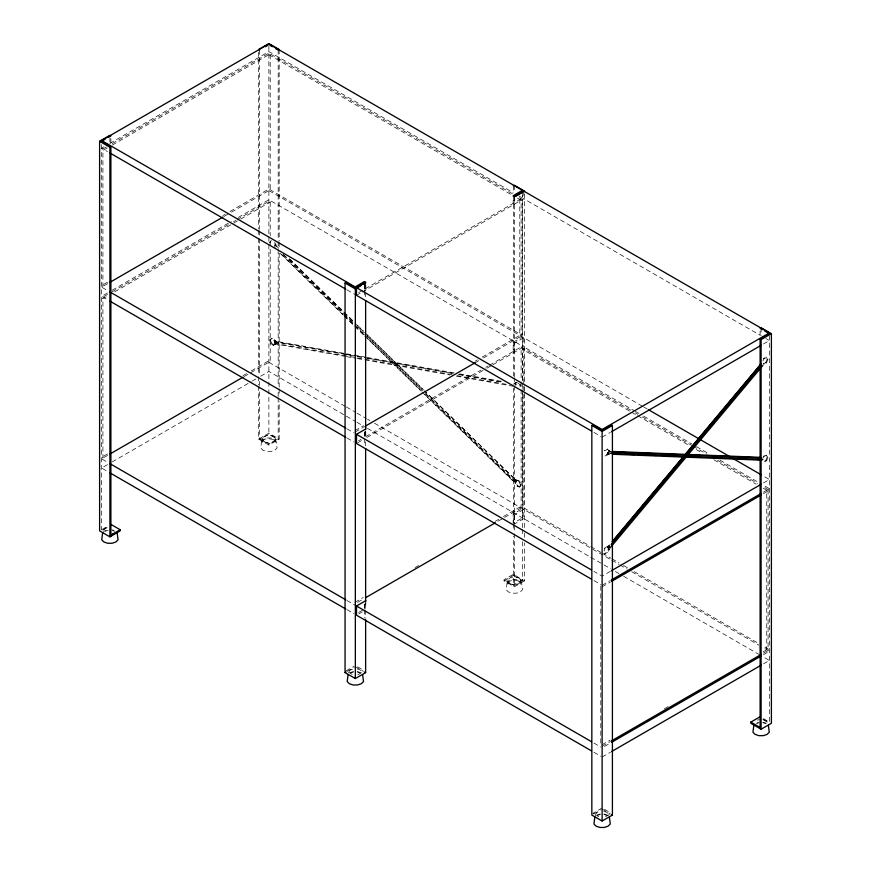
<?xml version="1.0" encoding="UTF-8"?>
<svg xmlns="http://www.w3.org/2000/svg" width="871" height="871" viewBox="0 0 871 871"><rect width="100%" height="100%" fill="white"/><g stroke="black" fill="none" stroke-linecap="round" stroke-linejoin="round"><path stroke-width="0.65" stroke-dasharray="4.36 3.27" d="M274.975 248.017L275.073 244.544L273.233 241.528M607.512 547.064L609.079 549.536L606.847 546.683L608.731 545.769L609.722 546.346L605.018 548.741L604.354 548.36L606.847 546.683L610.625 547.271L607.523 552.693L604.877 554.119L604.213 553.738L606.858 552.312C609.308 549.764 607.337 545.736 610.473 543.689M276.749 343.49L276.967 342.096L272.155 338.264L269.76 339.962L270.631 343.348L273.233 345.428L276.749 343.49L275.073 344.535L273.984 340.3L271.491 338.645M516.318 384.884L515.218 384.427L515.774 382.761L517.614 381.868M271.295 240.233L269.76 243.009L270.631 240.614L272.362 241.223M274.539 246.036L275.737 244.152L273.897 241.147M275.203 245.655L275.737 244.152L276.967 246.863L275.737 244.152M422.021 391.983L515.109 483.144L515.774 482.752L516.851 479.758L514.99 479.17L424.558 390.807M516.851 479.758L515.109 483.144L516.96 486.149L519.552 487.074L521.087 484.287L519.345 480.977L515.207 479.66L424.776 391.297M519.552 487.074L521.087 484.287M608.731 453.562L606.847 454.433L608.404 450.155L610.538 451.907L608.404 450.155L608.731 453.562L609.722 454.139L604.365 455.642L605.029 456.023L610.625 453.312L609.069 450.547L606.847 448.805L604.202 450.438L604.866 450.819L607.512 449.186L606.847 448.805M607.512 454.814L609.069 450.547M765.99 460.334L767.242 456.916L765.838 455.13L763.344 456.328L766.502 455.511L767.906 457.297L766.654 460.715L764.009 462.349L763.344 461.968L765.99 460.334L766.654 460.715M604.082 551.016L605.018 548.741M765.849 362.401L767.242 358.994L765.99 357.023L763.344 358.46L763.998 358.841L766.654 357.404L767.906 359.385L766.513 362.782L764.019 364.47L763.355 364.078L765.849 362.401L766.513 362.782M762.963 360.942L763.998 358.841M608.415 549.144L609.537 547.053L608.633 546.128L606.847 546.683M607.631 547.913L610.375 544.048M516.307 481.26L514.99 479.17L513.433 481.304L515.654 481.641L423.567 391.384M606.847 454.433L609.548 451.33M762.8 457.972L764.009 456.72M102.636 532.834L104.585 530.885L107.95 529.764M262.53 441.183L264.229 439.485L267.179 438.505L273.527 439.485L275.225 441.183M507.989 582.895L509.687 581.197L512.638 580.217L516.035 580.217L518.985 581.197L520.684 582.895M269.76 339.962L272.155 338.264M345.352 356.435L275.748 344.067L275.073 344.535L275.192 341.857L273.984 340.3L274.648 339.919L276.967 342.096L345.232 354.225M513.444 384.187L515.774 382.761L516.862 387.007M103.954 146.818L101.591 148.179L107.471 151.565M109.844 143.421L268.878 51.596L513.073 192.578M106.306 146.992L101.591 149.714L102.92 150.476L107.634 147.754M112.196 143.595L268.878 53.131L513.073 194.113M112.348 145.032L270.206 53.893L270.206 189.791L231.185 212.317M107.481 282.204L101.591 285.601L102.92 286.363L102.92 150.476M222.932 215.551L225.295 214.19M230.009 211.468L268.878 189.018L522.458 335.422L522.458 199.535L517.766 196.824M107.634 283.652L101.591 287.136L107.471 290.522M224.108 216.4L230.042 212.981M107.481 292.928L101.591 296.336L107.471 299.722M112.196 290.206L231.185 221.517M238.251 217.434L268.878 199.753L522.458 346.157L522.458 336.957L268.878 190.553M107.481 294.463L101.591 297.86L102.92 298.633L107.634 295.911M112.196 291.741L228.823 224.413M233.537 221.691L235.899 220.33M237.075 219.644L268.878 201.288L270.206 202.05L270.206 235.834M114.7 291.829L239.579 219.732M240.755 219.056L270.206 202.05M270.631 343.348L271.295 342.967L273.897 345.047L273.233 345.428M358.667 292.569L522.458 198L522.458 195.452M356.359 295.432L361.149 292.667M362.238 292.035L523.787 198.773L760.002 335.15M107.481 453.9L101.591 457.308L102.92 458.07L102.92 298.633M242.965 375.684L246.493 373.648M251.207 370.926L268.878 360.725L270.206 361.487L270.206 247.995M107.634 455.348L101.591 458.832L107.471 462.229M244.141 376.533L270.206 361.487M107.481 464.635L101.591 468.032L107.471 471.418M112.196 461.913L251.207 381.65M252.383 380.975L255.922 378.939M260.636 376.218L268.878 371.449L345.188 415.511M101.896 529.568L107.612 526.269M258.589 386.158L258.589 439.104L268.878 433.159L279.166 439.104L279.166 401.085M102.756 530.221L107.405 527.532M278.176 397.775L278.176 439.67L268.878 434.313L259.591 439.67L259.591 386.909M259.591 438.527L268.878 443.894L278.176 438.527M258.589 439.104L268.878 445.037L279.166 439.104M355.03 430.557L363.261 425.799M475.076 361.247L477.439 359.886M482.142 357.164L519.802 335.422L519.802 199.535M355.172 432.005L363.414 427.247M475.228 362.695L478.767 360.659M483.47 357.937L522.458 335.422M642.482 406.256L523.787 337.719L514.5 343.087L514.5 352.287L513.171 351.525L513.171 342.325L522.458 336.957M358.558 440.78L360.986 439.387M365.635 436.698L481.075 370.044M485.789 367.322L488.152 365.962M489.328 365.287L522.458 346.157M357.665 442.827L362.314 440.149M366.952 437.471L485.942 368.771M487.118 368.095L491.832 365.374M493.008 364.688L523.787 346.919L634.262 410.698M630.669 410.165L523.787 348.454L522.458 349.217L630.506 411.602M515.654 385.265L515.109 383.142L515.774 382.761M513.433 481.304L515.207 479.66L515.774 482.752L517.614 485.768L520.216 486.682M513.999 479.747L519.345 480.977M516.96 486.149L517.614 485.768M602.122 437.155L610.364 432.397M763.519 343.969L769.409 340.572L765.881 338.536M355.03 602.264L363.272 597.495M415.108 567.576L418.646 565.529M495.218 521.326L498.745 519.279M503.46 516.557L521.13 506.356L522.458 507.129L496.546 522.088M357.535 602.351L363.425 598.943M522.458 389.762L522.458 517.853L513.171 523.221L513.171 514.021L523.787 507.891L589.558 545.867M513.171 514.021L514.5 514.794L523.787 509.426L523.787 518.626L589.602 556.623M358.667 612.422L363.305 609.744M358.83 613.859L362.314 611.856M523.787 518.626L514.5 523.994L514.5 514.794M346.059 670.877L354.192 666.184M524.625 580.815L514.336 586.749L504.048 580.815L504.048 579.661L513.335 574.294L524.625 580.815L524.625 542.796M347.213 671.356L354.203 667.317M504.048 580.815L514.336 574.871M357.676 674.905L362.314 672.216M522.633 579.661L513.335 585.029L504.048 579.661M522.633 541.631L522.633 580.815L513.335 586.172L513.335 536.133M610.364 571.343L602.122 576.112L593.891 571.365M763.519 482.926L769.409 479.529L763.529 476.132M602.122 585.312L610.364 580.543M763.366 492.213L769.409 488.729L763.529 485.332M602.122 586.836L610.364 582.078M763.519 493.661L769.409 490.264L763.377 486.78M601.97 744.836L610.212 740.078M664.355 708.82L669.059 706.098M763.214 651.737L768.08 648.928L768.08 489.491M602.122 746.273L610.364 741.515M763.519 653.098L769.409 649.701L763.377 646.217M604.474 746.447L610.364 743.05M763.519 654.633L769.409 651.225L763.225 647.665M602.122 757.008L610.364 752.25M763.519 663.833L769.409 660.425L763.529 657.039M602.122 807.983L592.824 813.351L598.638 816.704M593.989 813.83L600.979 809.79M605.606 816.704L610.255 814.015M515.109 383.142L516.949 382.249M608.296 548.295L610.625 547.271M105.249 531.277L108.189 530.287M350.044 672.597L353.408 671.476M350.697 672.989L353.648 671.998M756.921 722.908L759.164 722.157M756.464 723.67L758.423 723.017M596.809 815.071L600.173 813.95M597.473 815.452L600.424 814.472M607.631 452.299L608.644 452.158M275.192 342.031L276.967 342.096L275.737 344.154L274.648 339.919M365.864 357.219L276.183 341.28L275.192 341.857L366.212 358.035M367.203 357.458L454.205 372.908M459.561 373.866L502.393 381.476M346.571 354.464L355.934 356.13M357.273 356.37L453.639 373.496M458.995 374.443L503.166 382.293M367.54 358.264L453.203 373.485M458.56 374.443L502.73 382.282M452.093 374.639L274.975 343.25L274.528 342.423M457.003 375.586L508.305 384.634M346.691 356.675L356.065 358.329M357.404 358.569L449.752 374.976M456.448 376.174L512.66 386.158M608.296 452.68L610.625 453.312M763.05 722.157L766.415 723.278M762.811 722.68L765.751 723.67M111.836 529.764L114.079 530.515M112.577 530.613L114.537 531.277M357.295 671.476L360.659 672.597M357.045 671.998L359.995 672.989M604.06 813.95L607.435 815.071L609.373 817.02M603.821 814.472L606.771 815.452M515.654 481.641L513.215 480.814L422.783 392.44M518.942 195.964L522.458 198M268.878 54.666L511.56 194.777M517.45 198.174L521.13 200.297L521.13 336.195M765.99 357.023L766.654 357.404M767.242 358.994L767.906 359.385M765.838 455.13L766.502 455.511M767.242 456.916L767.906 457.297M643.658 406.931L647.186 408.967M635.427 411.384L638.955 413.409M643.658 416.131L691.846 443.949M696.539 446.66L709.473 454.129M720.045 460.226L758.826 482.621M513.171 342.325L514.5 343.087M635.362 412.876L637.714 414.226M642.406 416.937L691.737 445.419M692.913 446.094L707.002 454.237M717.573 460.334L757.509 483.394M631.682 412.277L636.385 414.999M637.561 415.674L690.409 446.181M696.277 449.578L702.157 452.964M713.893 459.746L756.18 484.156M763.225 488.228L766.752 490.264L766.752 649.701M346.963 289.836L355.172 294.583M593.891 432.408L600.946 436.48M606.858 552.312L607.523 552.693M590.734 546.542L601.306 552.65M602.482 553.325L610.702 558.071M611.878 558.747L618.922 562.818M623.614 565.529L628.318 568.24M634.186 571.626L758.685 643.506M268.878 362.26L345.188 406.311M346.364 406.986L355.76 412.408M356.925 413.094L366.321 418.516M367.497 419.191L369.837 420.541M374.541 423.252L610.756 559.628M611.725 560.195L618.976 564.386M619.945 564.941L627.207 569.133M631.682 571.724L758.826 645.128M346.364 416.186L355.76 421.608M356.925 422.283L366.321 427.715M367.497 428.39L522.458 517.853M590.778 557.298L610.756 568.828M615.449 571.55L618.976 573.586M623.68 576.297L758.826 654.317M346.963 428.793L354.007 432.865M346.963 437.993L354.007 442.054M593.891 580.554L600.946 584.626M763.388 718.662L769.409 722.135L769.409 335.977M513.335 575.448L522.633 580.815M763.595 719.925L768.244 722.614M346.963 600.5L355.172 605.236M593.891 743.061L600.946 747.133M346.963 609.689L354.007 613.761M593.891 752.261L600.946 756.333M357.676 666.848L363.479 670.202M604.441 809.322L610.255 812.676M355.346 666.663L363.479 671.356M602.122 809.137L610.255 813.83M348.378 672.216L355.346 676.244M517.82 382.946L519.552 384.329L520.423 387.726L521.087 387.334L520.216 383.948M276.749 246.384L278.698 248.279M289.39 258.731L342.88 310.991M343.849 311.938L353.572 321.443M357.458 325.242L363.294 330.947M367.192 334.747L423.589 389.86M289.608 259.22L343.087 311.48M344.067 312.428L353.789 321.932M354.758 322.88L363.512 331.437M364.481 332.384L423.796 390.339M283.532 254.561L342.858 312.515M343.827 313.462L353.55 322.967M357.437 326.767L363.272 332.472M367.159 336.271L422.587 390.426M282.988 254.582L343.283 313.495M344.252 314.442L353.974 323.947M354.954 324.894L363.708 333.451M364.677 334.399L422.043 390.458M425.941 394.258L515.774 482.752M281.779 254.67L343.043 314.529M344.012 315.476L353.746 324.981M354.715 325.928L363.468 334.486M367.355 338.286L421.814 391.493M280.048 253.254L343.261 315.019M344.23 315.966L353.953 325.471M354.933 326.418L363.675 334.976M364.655 335.923L421.052 391.035M514.434 383.61L515.218 384.427M275.748 344.067L273.984 340.3M763.236 363.229L764.019 364.47M518.681 481.358L520.423 484.679M270.424 339.581L271.295 342.967M761.102 327.736L761.102 335.879M760.111 331.024L760.111 335.095M600.794 586.074L600.794 745.511M524.625 193.917L524.625 385.33M524.625 386.68L524.625 392.113M524.625 393.474L524.625 531.941M524.625 533.302L524.625 537.374M523.787 191.108L523.787 198.773M523.787 337.719L523.787 346.919M523.787 348.454L523.787 384.938M523.787 386.289L523.787 393.039M523.787 394.4L523.787 507.891M522.633 192.556L522.633 381.356M522.633 393.583L522.633 528.044M522.633 529.405L522.633 536.198M522.458 388.401L522.458 347.692L521.13 346.919L521.13 380.703M521.13 382.053L521.13 506.356M520.684 579.825L520.684 584.855M514.5 196.465L514.5 204.13L513.171 203.368L513.171 198.261M514.336 185.262L514.336 192.045M514.336 197.14L514.336 376.675M514.336 377.698L514.336 384.819M514.336 385.842L514.336 524.309M514.336 525.659L514.336 532.791M514.336 533.803L514.336 586.749M513.335 185.839L513.335 192.633M513.335 196.563L513.335 375.989M513.335 388.085L513.335 522.687M513.335 523.907L513.335 530.831M507.989 579.825L507.989 584.855M365.798 284.871L365.798 289.989L364.47 289.216L364.47 285.383M365.798 431.57L365.798 438.135M365.798 600.642L365.798 608.524M365.635 282.988L365.635 291.143M365.635 292.493L365.635 297.926M365.635 430.96L365.635 436.393M365.635 441.826L365.635 445.898M365.635 603.363L365.635 608.796M365.635 610.157L365.635 618.301M364.644 285.133L364.644 289.205M364.644 290.566L364.644 297.359M364.644 431.82L364.644 437.253M364.644 438.614L364.644 445.408M364.644 604.322L364.644 608.394M364.644 609.754L364.644 617.909M364.47 432.114L364.47 436.055M364.47 603.821L364.47 609.069M279.166 49.495L279.166 240.897M279.166 242.258L279.166 247.691M279.166 253.123L279.166 387.508M279.166 388.869L279.166 395.663M278.176 50.061L278.176 240.222M278.176 241.583L278.176 248.366M278.176 249.727L278.176 386.909M278.176 392.342L278.176 396.414M275.225 438.113L275.225 443.143M270.206 241.234L270.206 246.635M268.878 46.261L268.878 434.313M268.878 443.894L268.878 445.037M262.53 438.113L262.53 443.143M259.591 50.061L259.591 229.356M259.591 230.717L259.591 237.5M259.591 238.861L259.591 376.043M259.591 381.476L259.591 385.548M258.589 52.206L258.589 228.681M258.589 230.042L258.589 236.825M258.589 238.186L258.589 375.292M258.589 376.653L258.589 384.797M110.889 138.631L110.889 144.063M109.898 138.054L109.898 142.125M101.591 144.728L101.591 529.742M757.324 720.175A6.576 3.789 0 0 1 759.403 719.62M762.811 719.62A6.576 3.789 0 0 1 767.449 722.299M348.999 671.617A6.576 3.789 0 0 1 353.648 668.939M357.045 668.939A6.576 3.789 0 0 1 361.694 671.617M103.551 529.906A6.576 3.789 0 0 1 108.189 527.227M595.775 816.051A6.576 3.789 0 0 1 600.424 811.413M603.821 811.413A6.576 3.789 0 0 1 608.47 814.091M261.627 441.042L260.723 448.032L262.9 450.209L266.689 451.472L271.066 451.472L274.855 450.209L277.043 448.032L276.14 441.042L274.191 439.104L270.827 437.971L266.94 437.971L263.565 439.104L261.627 441.042M507.085 582.753L506.171 589.743L508.359 591.921L512.148 593.184L516.525 593.184L520.314 591.921L522.491 589.743L521.587 582.753L519.649 580.815L516.274 579.694L512.388 579.694L509.023 580.815L507.085 582.753M509.687 583.494A6.576 3.789 0 0 0 520.684 581.795A6.576 3.789 0 0 0 512.638 577.146A6.576 3.789 0 0 0 509.687 583.494M264.229 441.782A6.576 3.789 0 0 0 275.225 440.084A6.576 3.789 0 0 0 267.179 435.435A6.576 3.789 0 0 0 264.229 441.782"/><path stroke-width="1.31" d="M102.636 532.834L101.733 539.813L103.921 542.002L107.71 543.264L112.076 543.264L115.865 542.002L118.053 539.813L117.15 532.834M348.095 674.546L347.191 681.525L349.38 683.713L353.158 684.976L357.535 684.976L361.323 683.713L363.512 681.525L362.608 674.546M594.86 817.02L593.957 823.999L596.145 826.187L599.934 827.45L604.311 827.45L608.1 826.187L610.277 823.999L609.373 817.02M753.851 725.227L752.947 732.206L755.135 734.395L758.924 735.657L763.29 735.657L767.079 734.395L769.267 732.206L768.364 725.227M612.215 541.61L760.993 363.904M612.988 540.924L683.463 456.752M685.205 454.673L760.895 364.252M611.464 544.266L761.112 365.515M610.625 547.271L762.887 365.406M110.889 524.375L120.187 529.742L120.187 530.885L109.898 536.83L99.61 530.885L99.61 141.276L109.898 135.343L110.889 135.92L108.57 137.259M110.889 536.253L110.889 146.644L101.591 141.276L101.591 140.514L268.878 43.931L522.458 190.335L513.171 195.703L514.5 196.465L523.787 191.108L769.409 332.907L769.409 333.68L760.111 339.037L760.111 728.646M101.591 141.276L105.086 139.273M265.394 46.707L267.713 45.368M99.61 141.276L109.898 147.221L110.889 146.644M109.844 282.378L222.976 217.053M365.635 619.662L365.635 672.597L355.346 678.542L345.058 672.597L345.058 282.988L346.059 282.422L355.346 287.778L364.644 282.422L365.635 282.988L363.349 284.316M513.335 185.839L514.336 185.262L524.625 191.206L515.48 196.487M591.54 431.047L356.5 295.345L356.5 287.68L365.798 282.324L364.47 281.551L355.172 286.918L101.591 140.514M513.335 196.563L522.633 191.206M345.058 282.988L355.346 288.932L361.062 285.634M109.844 454.074L242.987 377.208M110.889 535.11L120.187 529.742M365.766 425.886L475.228 362.695M591.54 579.204L356.5 443.502L356.5 434.302L365.798 428.935M591.834 425.462L592.824 424.885L602.122 430.252L611.409 424.885L612.411 425.462L612.411 815.071L602.122 821.015L591.834 815.071L591.834 425.462L602.122 431.406L612.411 425.462M356.5 287.68L602.122 429.49L769.409 332.907M760.111 339.037L761.102 339.614L771.39 333.68L771.39 723.278L761.102 729.223L750.813 723.278L750.813 722.135L760.111 716.768M611.54 431.711L761.156 345.33M365.776 597.582L495.37 522.774M591.54 750.9L356.5 615.209L356.5 606.009L365.798 600.642M345.058 672.597L346.059 672.031M611.54 570.668L761.156 484.287M611.398 579.955L761.156 493.487M611.54 581.403L761.156 495.022M611.54 740.84L761.156 654.459M611.54 742.364L761.156 655.994M611.54 751.564L761.156 665.194M612.259 451.439L685.673 454.368M688.395 454.477L760.437 457.34M611.899 451.962L761.439 457.917M610.625 453.312L762.887 459.365M625.04 454.205L634.556 454.586M646.794 455.076L656.309 455.457M669.908 455.99L678.063 456.317M691.65 456.861L699.816 457.188M713.403 457.721L721.558 458.048M735.157 458.592L743.311 458.919M756.91 459.453L760.982 459.616M612.444 454.248L761.983 460.193M771.39 333.68L761.102 327.736L760.111 328.313L762.43 329.652M270.043 45.368L272.362 46.707M275.846 48.722L278.176 50.061L279.166 49.495L268.878 43.55L258.589 49.495L259.591 50.061M764.76 330.991L769.409 333.68M648.362 409.642L730.627 457.133M732.968 458.494L761.178 474.782M109.811 152.926L345.787 289.161M109.811 291.883L345.787 428.118M356.5 434.302L591.54 570.004M109.811 301.072L345.787 437.318M750.813 722.135L760.111 727.503M109.811 463.579L345.787 599.814M356.5 606.009L591.54 741.7M109.811 472.779L345.787 609.014M364.644 672.031L365.635 672.597M611.409 814.494L612.411 815.071M761.102 339.614L761.102 729.223M602.122 429.49L602.122 430.252M602.122 431.406L602.122 821.015M365.635 300.637L365.635 429.61M365.635 448.609L365.635 602.013M364.47 281.551L364.47 284.109M355.346 288.932L355.346 678.542M268.878 43.931L268.878 44.704M109.898 147.221L109.898 536.83M114.537 533.575A6.576 3.789 0 0 1 111.597 534.554"/></g></svg>
